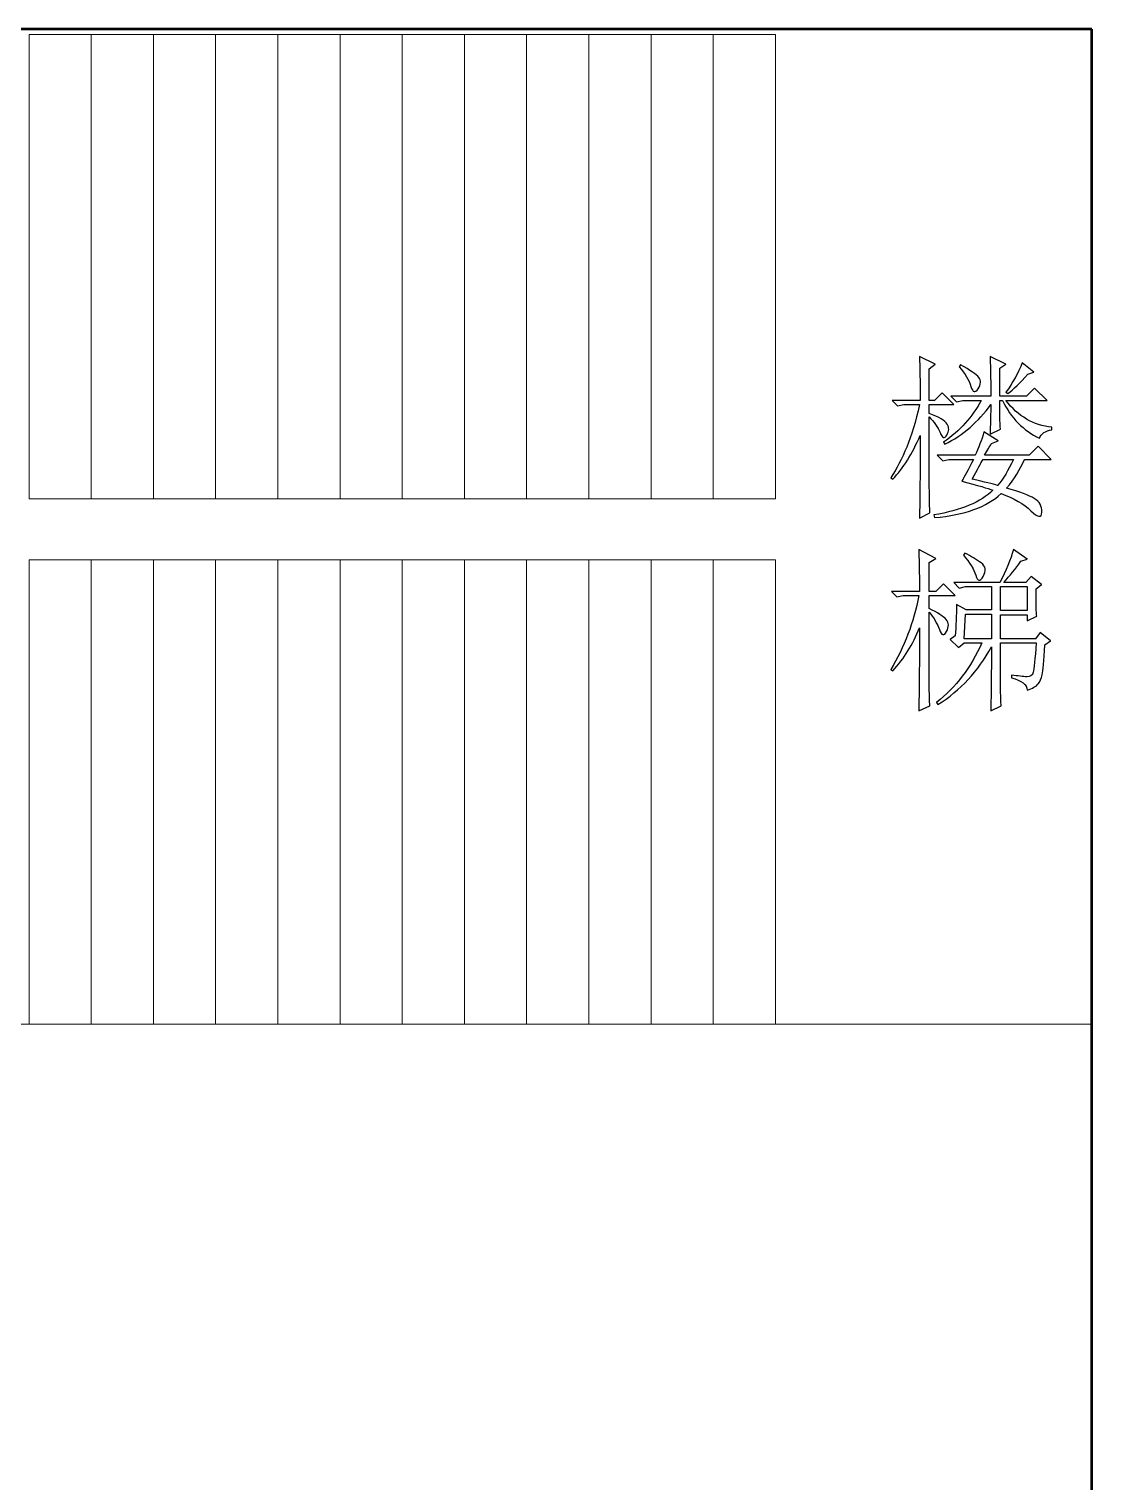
# Model space of a CAD drawing. Header units: millimetres. Extents: x -1478 to 887, y -2742 to 2769.
# Drawn here: x 501 to 887, y 2243 to 2769 of the extents above; entities that cross this region are included whole.
import ezdxf

# ---------------------------------------------------------------- set-up
doc = ezdxf.new("R2010")
doc.units = ezdxf.units.MM
doc.header["$MEASUREMENT"] = 0
doc.layers.add('layer 1', color=7, linetype='Continuous')

msp = doc.modelspace()

# ---------------------------------------------------------------- linework, layer by layer
at = {"layer": 'layer 1', "color": 254, "lineweight": 50}
msp.add_lwpolyline([(-1477.9262, -2741.7131), (886.7568, -2741.7131), (886.7568, 2769.2023), (-1477.9262, 2769.2023), (-1477.9262, -2741.7131)], close=True, dxfattribs=at)
at = {"layer": 'layer 1', "color": 254, "lineweight": 20}
for points in [[(145.2876, 2408.4883), (886.7572, 2408.4883), (886.7572, 2769.2021), (145.2876, 2769.2021), (145.2876, 2408.4883)], [(501.4947, 2598.8749), (524.0393, 2598.8749), (524.0393, 2767.2185), (501.4947, 2767.2185), (501.4947, 2598.8749)], [(546.584, 2598.8749), (569.1286, 2598.8749), (569.1286, 2767.2185), (546.584, 2767.2185), (546.584, 2598.8749)], [(591.6733, 2598.8749), (614.2179, 2598.8749), (614.2179, 2767.2185), (591.6733, 2767.2185), (591.6733, 2598.8749)], [(636.7626, 2598.8749), (659.3072, 2598.8749), (659.3072, 2767.2185), (636.7626, 2767.2185), (636.7626, 2598.8749)], [(681.852, 2598.8749), (704.3966, 2598.8749), (704.3966, 2767.2185), (681.852, 2767.2185), (681.852, 2598.8749)], [(726.9413, 2598.8749), (749.4859, 2598.8749), (749.4859, 2767.2185), (726.9413, 2767.2185), (726.9413, 2598.8749)], [(501.4947, 2408.4875), (524.0393, 2408.4875), (524.0393, 2576.8311), (501.4947, 2576.8311), (501.4947, 2408.4875)], [(546.584, 2408.4875), (569.1286, 2408.4875), (569.1286, 2576.8311), (546.584, 2576.8311), (546.584, 2408.4875)], [(591.6733, 2408.4875), (614.2179, 2408.4875), (614.2179, 2576.8311), (591.6733, 2576.8311), (591.6733, 2408.4875)], [(636.7626, 2408.4875), (659.3072, 2408.4875), (659.3072, 2576.8311), (636.7626, 2576.8311), (636.7626, 2408.4875)], [(681.852, 2408.4875), (704.3966, 2408.4875), (704.3966, 2576.8311), (681.852, 2576.8311), (681.852, 2408.4875)], [(726.9413, 2408.4875), (749.4859, 2408.4875), (749.4859, 2576.8311), (726.9413, 2576.8311), (726.9413, 2408.4875)]]:
    msp.add_lwpolyline(points, close=True, dxfattribs=at)
at = {"layer": 'layer 1', "color": 253, "lineweight": 20}
for points in [[(524.0393, 2598.8749), (546.5839, 2598.8749), (546.5839, 2767.2185), (524.0393, 2767.2185), (524.0393, 2598.8749)], [(569.1286, 2598.8749), (591.6732, 2598.8749), (591.6732, 2767.2185), (569.1286, 2767.2185), (569.1286, 2598.8749)], [(614.2179, 2598.8749), (636.7625, 2598.8749), (636.7625, 2767.2185), (614.2179, 2767.2185), (614.2179, 2598.8749)], [(659.3072, 2598.8749), (681.8518, 2598.8749), (681.8518, 2767.2185), (659.3072, 2767.2185), (659.3072, 2598.8749)], [(704.3965, 2598.8749), (726.9411, 2598.8749), (726.9411, 2767.2185), (704.3965, 2767.2185), (704.3965, 2598.8749)], [(749.4858, 2598.8749), (772.0304, 2598.8749), (772.0304, 2767.2185), (749.4858, 2767.2185), (749.4858, 2598.8749)], [(524.0393, 2408.4875), (546.5839, 2408.4875), (546.5839, 2576.8311), (524.0393, 2576.8311), (524.0393, 2408.4875)], [(569.1286, 2408.4875), (591.6732, 2408.4875), (591.6732, 2576.8311), (569.1286, 2576.8311), (569.1286, 2408.4875)], [(614.2179, 2408.4875), (636.7625, 2408.4875), (636.7625, 2576.8311), (614.2179, 2576.8311), (614.2179, 2408.4875)], [(659.3072, 2408.4875), (681.8518, 2408.4875), (681.8518, 2576.8311), (659.3072, 2576.8311), (659.3072, 2408.4875)], [(704.3965, 2408.4875), (726.9411, 2408.4875), (726.9411, 2576.8311), (704.3965, 2576.8311), (704.3965, 2408.4875)], [(749.4858, 2408.4875), (772.0304, 2408.4875), (772.0304, 2576.8311), (749.4858, 2576.8311), (749.4858, 2408.4875)]]:
    msp.add_lwpolyline(points, close=True, dxfattribs=at)
at = {"layer": 'layer 1', "color": 250}
for points, knots in [([(827.7146, 2628.6395), (827.7146, 2612.0761), (827.7994, 2600.4753), (827.9691, 2593.8478), (827.9691, 2593.8478), (827.9691, 2593.8478), (824.2365, 2591.8648), (824.2365, 2591.8648), (824.2365, 2591.8648), (824.4062, 2598.8211), (824.491, 2608.8418), (824.491, 2621.9378), (824.491, 2621.9378), (821.6703, 2615.3103), (818.3619, 2610.0083), (814.5444, 2606.0318), (814.5444, 2606.0318), (814.5444, 2606.0318), (813.8022, 2606.5196), (813.8022, 2606.5196), (813.8022, 2606.5196), (815.9548, 2609.8386), (817.9059, 2613.5712), (819.645, 2617.7068), (819.645, 2617.7068), (821.384, 2621.853), (822.911, 2626.9853), (824.2365, 2633.1144), (824.2365, 2633.1144), (824.2365, 2633.1144), (818.5209, 2633.1144), (818.5209, 2633.1144), (818.5209, 2633.1144), (818.5209, 2633.1144), (816.2835, 2632.616), (816.2835, 2632.616), (816.2835, 2632.616), (816.2835, 2632.616), (814.3006, 2634.6096), (814.3006, 2634.6096), (814.3006, 2634.6096), (814.3006, 2634.6096), (824.491, 2634.6096), (824.491, 2634.6096), (824.491, 2634.6096), (824.491, 2641.5658), (824.4062, 2646.8678), (824.2365, 2650.5156), (824.2365, 2650.5156), (824.2365, 2650.5156), (829.9521, 2647.7797), (829.9521, 2647.7797), (829.9521, 2647.7797), (829.9521, 2647.7797), (827.7146, 2646.0407), (827.7146, 2646.0407), (827.7146, 2646.0407), (827.7146, 2646.0407), (827.7146, 2634.6096), (827.7146, 2634.6096), (827.7146, 2634.6096), (827.7146, 2634.6096), (829.7082, 2634.6096), (829.7082, 2634.6096), (829.7082, 2634.6096), (829.7082, 2634.6096), (832.444, 2637.3454), (832.444, 2637.3454), (832.444, 2637.3454), (832.444, 2637.3454), (836.6644, 2633.1144), (836.6644, 2633.1144), (836.6644, 2633.1144), (836.6644, 2633.1144), (827.7146, 2633.1144), (827.7146, 2633.1144), (827.7146, 2633.1144), (827.7146, 2633.1144), (827.7146, 2629.8908), (827.7146, 2629.8908), (827.7146, 2629.8908), (831.3624, 2628.5653), (833.5574, 2627.2716), (834.3103, 2626.0309), (834.3103, 2626.0309), (835.0526, 2624.7903), (835.0102, 2623.4648), (834.1831, 2622.0544), (834.1831, 2622.0544), (833.3559, 2620.6441), (832.5288, 2620.941), (831.6911, 2622.924), (831.6911, 2622.924), (830.864, 2624.9175), (829.5385, 2626.8262), (827.7146, 2628.6395)], [0, 0, 0, 0, 0.04166667, 0.04166667, 0.04166667, 0.04166667, 0.08333333, 0.08333333, 0.08333333, 0.08333333, 0.125, 0.125, 0.125, 0.125, 0.16666667, 0.16666667, 0.16666667, 0.16666667, 0.20833333, 0.20833333, 0.20833333, 0.20833333, 0.25, 0.25, 0.25, 0.25, 0.29166667, 0.29166667, 0.29166667, 0.29166667, 0.33333333, 0.33333333, 0.33333333, 0.33333333, 0.375, 0.375, 0.375, 0.375, 0.41666667, 0.41666667, 0.41666667, 0.41666667, 0.45833333, 0.45833333, 0.45833333, 0.45833333, 0.5, 0.5, 0.5, 0.5, 0.54166667, 0.54166667, 0.54166667, 0.54166667, 0.58333333, 0.58333333, 0.58333333, 0.58333333, 0.625, 0.625, 0.625, 0.625, 0.66666667, 0.66666667, 0.66666667, 0.66666667, 0.70833333, 0.70833333, 0.70833333, 0.70833333, 0.75, 0.75, 0.75, 0.75, 0.79166667, 0.79166667, 0.79166667, 0.79166667, 0.83333333, 0.83333333, 0.83333333, 0.83333333, 0.875, 0.875, 0.875, 0.875, 0.91666667, 0.91666667, 0.91666667, 0.91666667, 0.95833333, 0.95833333, 0.95833333, 0.95833333, 1, 1, 1, 1]), ([(853.3233, 2634.6096), (853.3233, 2630.1347), (853.3975, 2626.6566), (853.5672, 2624.1752), (853.5672, 2624.1752), (853.5672, 2624.1752), (849.8346, 2622.4256), (849.8346, 2622.4256), (849.8346, 2622.4256), (850.0042, 2628.226), (850.0891, 2631.7889), (850.0891, 2633.1144), (850.0891, 2633.1144), (845.6142, 2626.8262), (840.0683, 2622.012), (833.4408, 2618.7036), (833.4408, 2618.7036), (833.4408, 2618.7036), (832.9424, 2619.4458), (832.9424, 2619.4458), (832.9424, 2619.4458), (838.9018, 2623.592), (843.4616, 2628.6395), (846.6109, 2634.6096), (846.6109, 2634.6096), (846.6109, 2634.6096), (839.8986, 2634.6096), (839.8986, 2634.6096), (839.8986, 2634.6096), (839.8986, 2634.6096), (837.6612, 2634.1112), (837.6612, 2634.1112), (837.6612, 2634.1112), (837.6612, 2634.1112), (835.6676, 2636.1047), (835.6676, 2636.1047), (835.6676, 2636.1047), (835.6676, 2636.1047), (850.0891, 2636.1047), (850.0891, 2636.1047), (850.0891, 2636.1047), (850.0891, 2640.569), (850.0042, 2645.3832), (849.8346, 2650.5156), (849.8346, 2650.5156), (849.8346, 2650.5156), (855.5501, 2647.7797), (855.5501, 2647.7797), (855.5501, 2647.7797), (855.5501, 2647.7797), (853.3233, 2646.2846), (853.3233, 2646.2846), (853.3233, 2646.2846), (853.3233, 2646.2846), (853.3233, 2636.1047), (853.3233, 2636.1047), (853.3233, 2636.1047), (853.3233, 2636.1047), (863.0153, 2636.1047), (863.0153, 2636.1047), (863.0153, 2636.1047), (863.0153, 2636.1047), (865.9951, 2639.0845), (865.9951, 2639.0845), (865.9951, 2639.0845), (865.9951, 2639.0845), (870.4699, 2634.6096), (870.4699, 2634.6096), (870.4699, 2634.6096), (870.4699, 2634.6096), (855.5501, 2634.6096), (855.5501, 2634.6096), (855.5501, 2634.6096), (860.025, 2628.8092), (865.5815, 2625.575), (872.209, 2624.9175), (872.209, 2624.9175), (872.209, 2624.9175), (872.209, 2623.9207), (872.209, 2623.9207), (872.209, 2623.9207), (869.8867, 2623.592), (868.3916, 2622.5952), (867.7341, 2620.941), (867.7341, 2620.941), (861.9337, 2623.592), (857.4588, 2628.1517), (854.3094, 2634.6096), (854.3094, 2634.6096), (854.3094, 2634.6096), (853.3233, 2634.6096), (853.3233, 2634.6096)], [0, 0, 0, 0, 0.04347826, 0.04347826, 0.04347826, 0.04347826, 0.08695652, 0.08695652, 0.08695652, 0.08695652, 0.13043478, 0.13043478, 0.13043478, 0.13043478, 0.17391304, 0.17391304, 0.17391304, 0.17391304, 0.2173913, 0.2173913, 0.2173913, 0.2173913, 0.26086957, 0.26086957, 0.26086957, 0.26086957, 0.30434783, 0.30434783, 0.30434783, 0.30434783, 0.34782609, 0.34782609, 0.34782609, 0.34782609, 0.39130435, 0.39130435, 0.39130435, 0.39130435, 0.43478261, 0.43478261, 0.43478261, 0.43478261, 0.47826087, 0.47826087, 0.47826087, 0.47826087, 0.52173913, 0.52173913, 0.52173913, 0.52173913, 0.56521739, 0.56521739, 0.56521739, 0.56521739, 0.60869565, 0.60869565, 0.60869565, 0.60869565, 0.65217391, 0.65217391, 0.65217391, 0.65217391, 0.69565217, 0.69565217, 0.69565217, 0.69565217, 0.73913043, 0.73913043, 0.73913043, 0.73913043, 0.7826087, 0.7826087, 0.7826087, 0.7826087, 0.82608696, 0.82608696, 0.82608696, 0.82608696, 0.86956522, 0.86956522, 0.86956522, 0.86956522, 0.91304348, 0.91304348, 0.91304348, 0.91304348, 0.95652174, 0.95652174, 0.95652174, 0.95652174, 1, 1, 1, 1]), ([(838.6579, 2646.783), (838.6579, 2646.783), (839.1563, 2647.5358), (839.1563, 2647.5358), (839.1563, 2647.5358), (842.6344, 2645.5423), (844.8295, 2644.0153), (845.7414, 2642.9337), (845.7414, 2642.9337), (846.6534, 2641.8521), (846.5685, 2640.4948), (845.4869, 2638.83), (845.4869, 2638.83), (844.4159, 2637.1757), (843.5464, 2637.462), (842.8783, 2639.6995), (842.8783, 2639.6995), (842.2209, 2641.9369), (840.8106, 2644.3016), (838.6579, 2646.783)], [0, 0, 0, 0, 0.2, 0.2, 0.2, 0.2, 0.4, 0.4, 0.4, 0.4, 0.6, 0.6, 0.6, 0.6, 0.8, 0.8, 0.8, 0.8, 1, 1, 1, 1]), ([(863.5031, 2644.0577), (860.6931, 2640.9083), (858.2859, 2638.5861), (856.303, 2637.0909), (856.303, 2637.0909), (856.303, 2637.0909), (855.5501, 2637.5893), (855.5501, 2637.5893), (855.5501, 2637.5893), (858.0421, 2640.9083), (860.025, 2644.4713), (861.5202, 2648.2781), (861.5202, 2648.2781), (861.5202, 2648.2781), (865.7406, 2644.8), (865.7406, 2644.8), (865.7406, 2644.8), (865.7406, 2644.8), (863.5031, 2644.0577), (863.5031, 2644.0577)], [0, 0, 0, 0, 0.2, 0.2, 0.2, 0.2, 0.4, 0.4, 0.4, 0.4, 0.6, 0.6, 0.6, 0.6, 0.8, 0.8, 0.8, 0.8, 1, 1, 1, 1]), ([(850.3329, 2618.9475), (849.6755, 2617.9613), (848.8484, 2616.551), (847.8516, 2614.7271), (847.8516, 2614.7271), (847.8516, 2614.7271), (864.0015, 2614.7271), (864.0015, 2614.7271), (864.0015, 2614.7271), (864.0015, 2614.7271), (867.2357, 2617.9613), (867.2357, 2617.9613), (867.2357, 2617.9613), (867.2357, 2617.9613), (871.9545, 2613.2319), (871.9545, 2613.2319), (871.9545, 2613.2319), (871.9545, 2613.2319), (862.2624, 2613.2319), (862.2624, 2613.2319), (862.2624, 2613.2319), (860.7779, 2609.5947), (858.6253, 2606.106), (855.8046, 2602.7976), (855.8046, 2602.7976), (860.6082, 2601.4721), (863.9591, 2600.2314), (865.8678, 2599.065), (865.8678, 2599.065), (867.7765, 2597.9091), (868.6885, 2596.2549), (868.6036, 2594.1023), (868.6036, 2594.1023), (868.5188, 2591.9391), (867.1933, 2592.1087), (864.6271, 2594.5901), (864.6271, 2594.5901), (862.061, 2597.082), (858.4556, 2599.1498), (853.8111, 2600.804), (853.8111, 2600.804), (848.6787, 2596.0004), (840.6409, 2593.1055), (829.7082, 2592.1087), (829.7082, 2592.1087), (829.7082, 2592.1087), (829.4643, 2593.1055), (829.4643, 2593.1055), (829.4643, 2593.1055), (839.4002, 2594.7597), (846.5261, 2597.7395), (850.8313, 2602.0553), (850.8313, 2602.0553), (849.1771, 2602.7127), (845.4445, 2603.7943), (839.6441, 2605.2789), (839.6441, 2605.2789), (840.4818, 2606.7741), (841.8816, 2609.4251), (843.8751, 2613.2319), (843.8751, 2613.2319), (843.8751, 2613.2319), (834.9253, 2613.2319), (834.9253, 2613.2319), (834.9253, 2613.2319), (834.9253, 2613.2319), (832.6879, 2612.7335), (832.6879, 2612.7335), (832.6879, 2612.7335), (832.6879, 2612.7335), (830.7049, 2614.7271), (830.7049, 2614.7271), (830.7049, 2614.7271), (830.7049, 2614.7271), (844.3735, 2614.7271), (844.3735, 2614.7271), (844.3735, 2614.7271), (845.699, 2617.3781), (846.77, 2620.1987), (847.5971, 2623.1785), (847.5971, 2623.1785), (847.5971, 2623.1785), (852.8249, 2619.9442), (852.8249, 2619.9442), (852.8249, 2619.9442), (852.8249, 2619.9442), (850.3329, 2618.9475), (850.3329, 2618.9475)], [0, 0, 0, 0, 0.04545455, 0.04545455, 0.04545455, 0.04545455, 0.09090909, 0.09090909, 0.09090909, 0.09090909, 0.13636364, 0.13636364, 0.13636364, 0.13636364, 0.18181818, 0.18181818, 0.18181818, 0.18181818, 0.22727273, 0.22727273, 0.22727273, 0.22727273, 0.27272727, 0.27272727, 0.27272727, 0.27272727, 0.31818182, 0.31818182, 0.31818182, 0.31818182, 0.36363636, 0.36363636, 0.36363636, 0.36363636, 0.40909091, 0.40909091, 0.40909091, 0.40909091, 0.45454545, 0.45454545, 0.45454545, 0.45454545, 0.5, 0.5, 0.5, 0.5, 0.54545455, 0.54545455, 0.54545455, 0.54545455, 0.59090909, 0.59090909, 0.59090909, 0.59090909, 0.63636364, 0.63636364, 0.63636364, 0.63636364, 0.68181818, 0.68181818, 0.68181818, 0.68181818, 0.72727273, 0.72727273, 0.72727273, 0.72727273, 0.77272727, 0.77272727, 0.77272727, 0.77272727, 0.81818182, 0.81818182, 0.81818182, 0.81818182, 0.86363636, 0.86363636, 0.86363636, 0.86363636, 0.90909091, 0.90909091, 0.90909091, 0.90909091, 0.95454545, 0.95454545, 0.95454545, 0.95454545, 1, 1, 1, 1]), ([(847.3532, 2613.2319), (846.5261, 2612.0761), (845.2006, 2609.669), (843.3767, 2606.0318), (843.3767, 2606.0318), (847.8516, 2605.035), (850.9162, 2604.2927), (852.5704, 2603.7943), (852.5704, 2603.7943), (854.5639, 2606.106), (856.4621, 2609.2554), (858.2859, 2613.2319), (858.2859, 2613.2319), (858.2859, 2613.2319), (847.3532, 2613.2319), (847.3532, 2613.2319)], [0, 0, 0, 0, 0.25, 0.25, 0.25, 0.25, 0.5, 0.5, 0.5, 0.5, 0.75, 0.75, 0.75, 0.75, 1, 1, 1, 1]), ([(827.7146, 2536.0454), (827.7146, 2533.7231), (827.7994, 2529.6618), (827.9691, 2523.8614), (827.9691, 2523.8614), (827.9691, 2523.8614), (823.9926, 2522.1223), (823.9926, 2522.1223), (823.9926, 2522.1223), (824.1623, 2531.8992), (824.2365, 2541.92), (824.2365, 2552.1953), (824.2365, 2552.1953), (821.9248, 2546.2358), (818.6906, 2541.0081), (814.5444, 2536.5332), (814.5444, 2536.5332), (814.5444, 2536.5332), (813.8022, 2537.0316), (813.8022, 2537.0316), (813.8022, 2537.0316), (818.7754, 2545.1542), (822.1687, 2554.104), (823.9926, 2563.8809), (823.9926, 2563.8809), (823.9926, 2563.8809), (818.2771, 2563.8809), (818.2771, 2563.8809), (818.2771, 2563.8809), (818.2771, 2563.8809), (816.0396, 2563.3825), (816.0396, 2563.3825), (816.0396, 2563.3825), (816.0396, 2563.3825), (814.0461, 2565.3654), (814.0461, 2565.3654), (814.0461, 2565.3654), (814.0461, 2565.3654), (824.2365, 2565.3654), (824.2365, 2565.3654), (824.2365, 2565.3654), (824.2365, 2569.6707), (824.1623, 2574.7288), (823.9926, 2580.5292), (823.9926, 2580.5292), (823.9926, 2580.5292), (830.2066, 2577.2949), (830.2066, 2577.2949), (830.2066, 2577.2949), (830.2066, 2577.2949), (827.7146, 2575.8104), (827.7146, 2575.8104), (827.7146, 2575.8104), (827.7146, 2575.8104), (827.7146, 2565.3654), (827.7146, 2565.3654), (827.7146, 2565.3654), (827.7146, 2565.3654), (830.2066, 2565.3654), (830.2066, 2565.3654), (830.2066, 2565.3654), (830.2066, 2565.3654), (832.9424, 2568.1013), (832.9424, 2568.1013), (832.9424, 2568.1013), (832.9424, 2568.1013), (837.1628, 2563.8809), (837.1628, 2563.8809), (837.1628, 2563.8809), (837.1628, 2563.8809), (827.7146, 2563.8809), (827.7146, 2563.8809), (827.7146, 2563.8809), (827.7146, 2563.8809), (827.7146, 2559.1515), (827.7146, 2559.1515), (827.7146, 2559.1515), (830.864, 2557.6669), (832.9424, 2556.3414), (833.9286, 2555.175), (833.9286, 2555.175), (834.9253, 2554.0192), (834.9678, 2552.5664), (834.0558, 2550.8274), (834.0558, 2550.8274), (833.1439, 2549.0883), (832.2743, 2549.3322), (831.4472, 2551.5696), (831.4472, 2551.5696), (830.6201, 2553.8071), (829.3794, 2555.9279), (827.7146, 2557.9108), (827.7146, 2557.9108), (827.7146, 2557.9108), (827.7146, 2536.0454), (827.7146, 2536.0454)], [0, 0, 0, 0, 0.04166667, 0.04166667, 0.04166667, 0.04166667, 0.08333333, 0.08333333, 0.08333333, 0.08333333, 0.125, 0.125, 0.125, 0.125, 0.16666667, 0.16666667, 0.16666667, 0.16666667, 0.20833333, 0.20833333, 0.20833333, 0.20833333, 0.25, 0.25, 0.25, 0.25, 0.29166667, 0.29166667, 0.29166667, 0.29166667, 0.33333333, 0.33333333, 0.33333333, 0.33333333, 0.375, 0.375, 0.375, 0.375, 0.41666667, 0.41666667, 0.41666667, 0.41666667, 0.45833333, 0.45833333, 0.45833333, 0.45833333, 0.5, 0.5, 0.5, 0.5, 0.54166667, 0.54166667, 0.54166667, 0.54166667, 0.58333333, 0.58333333, 0.58333333, 0.58333333, 0.625, 0.625, 0.625, 0.625, 0.66666667, 0.66666667, 0.66666667, 0.66666667, 0.70833333, 0.70833333, 0.70833333, 0.70833333, 0.75, 0.75, 0.75, 0.75, 0.79166667, 0.79166667, 0.79166667, 0.79166667, 0.83333333, 0.83333333, 0.83333333, 0.83333333, 0.875, 0.875, 0.875, 0.875, 0.91666667, 0.91666667, 0.91666667, 0.91666667, 0.95833333, 0.95833333, 0.95833333, 0.95833333, 1, 1, 1, 1]), ([(866.4934, 2566.3622), (866.4934, 2560.7315), (866.5783, 2557.4124), (866.7373, 2556.4157), (866.7373, 2556.4157), (866.7373, 2556.4157), (863.2592, 2554.6766), (863.2592, 2554.6766), (863.2592, 2554.6766), (863.2592, 2554.6766), (863.2592, 2556.9141), (863.2592, 2556.9141), (863.2592, 2556.9141), (863.2592, 2556.9141), (853.5672, 2556.9141), (853.5672, 2556.9141), (853.5672, 2556.9141), (853.5672, 2556.9141), (853.5672, 2548.2188), (853.5672, 2548.2188), (853.5672, 2548.2188), (853.5672, 2548.2188), (866.2389, 2548.2188), (866.2389, 2548.2188), (866.2389, 2548.2188), (866.2389, 2548.2188), (867.978, 2550.4562), (867.978, 2550.4562), (867.978, 2550.4562), (867.978, 2550.4562), (871.7106, 2547.4765), (871.7106, 2547.4765), (871.7106, 2547.4765), (871.7106, 2547.4765), (869.7171, 2545.9813), (869.7171, 2545.9813), (869.7171, 2545.9813), (869.3883, 2540.1809), (869.0596, 2536.5756), (868.7309, 2535.1759), (868.7309, 2535.1759), (868.3916, 2533.7655), (867.9038, 2532.6415), (867.2357, 2531.8144), (867.2357, 2531.8144), (866.5783, 2530.9873), (865.2528, 2530.245), (863.2592, 2529.5769), (863.2592, 2529.5769), (863.2592, 2531.5705), (861.3505, 2533.0551), (857.5437, 2534.0518), (857.5437, 2534.0518), (857.5437, 2534.0518), (857.5437, 2535.0486), (857.5437, 2535.0486), (857.5437, 2535.0486), (860.025, 2534.7199), (861.8913, 2534.5078), (863.132, 2534.423), (863.132, 2534.423), (864.3726, 2534.3381), (865.1679, 2534.8789), (865.4967, 2536.0454), (865.4967, 2536.0454), (865.8254, 2537.2012), (866.1541, 2540.7642), (866.4934, 2546.7236), (866.4934, 2546.7236), (866.4934, 2546.7236), (853.5672, 2546.7236), (853.5672, 2546.7236), (853.5672, 2546.7236), (853.5672, 2546.7236), (853.5672, 2536.7877), (853.5672, 2536.7877), (853.5672, 2536.7877), (853.5672, 2532.8112), (853.652, 2528.5059), (853.8111, 2523.8614), (853.8111, 2523.8614), (853.8111, 2523.8614), (850.0891, 2522.1223), (850.0891, 2522.1223), (850.0891, 2522.1223), (850.2481, 2531.4008), (850.3329, 2539.1099), (850.3329, 2545.2391), (850.3329, 2545.2391), (845.5293, 2536.4589), (839.0715, 2529.4921), (830.9488, 2524.3598), (830.9488, 2524.3598), (830.9488, 2524.3598), (830.4504, 2525.1021), (830.4504, 2525.1021), (830.4504, 2525.1021), (837.4173, 2530.5737), (842.8783, 2537.7844), (846.8548, 2546.7236), (846.8548, 2546.7236), (846.8548, 2546.7236), (840.397, 2546.7236), (840.397, 2546.7236), (840.397, 2546.7236), (840.397, 2546.7236), (838.4034, 2544.9846), (838.4034, 2544.9846), (838.4034, 2544.9846), (838.4034, 2544.9846), (835.4237, 2547.9749), (835.4237, 2547.9749), (835.4237, 2547.9749), (835.4237, 2547.9749), (837.1628, 2549.2156), (837.1628, 2549.2156), (837.1628, 2549.2156), (837.4915, 2552.8633), (837.6612, 2556.6702), (837.6612, 2560.6467), (837.6612, 2560.6467), (837.6612, 2560.6467), (841.1393, 2558.6531), (841.1393, 2558.6531), (841.1393, 2558.6531), (841.1393, 2558.6531), (850.3329, 2558.6531), (850.3329, 2558.6531), (850.3329, 2558.6531), (850.3329, 2558.6531), (850.3329, 2567.1045), (850.3329, 2567.1045), (850.3329, 2567.1045), (850.3329, 2567.1045), (840.8954, 2567.1045), (840.8954, 2567.1045), (840.8954, 2567.1045), (840.8954, 2567.1045), (838.6579, 2566.6061), (838.6579, 2566.6061), (838.6579, 2566.6061), (838.6579, 2566.6061), (836.6644, 2568.5997), (836.6644, 2568.5997), (836.6644, 2568.5997), (836.6644, 2568.5997), (853.3233, 2568.5997), (853.3233, 2568.5997), (853.3233, 2568.5997), (855.6349, 2572.9049), (857.2998, 2576.8814), (858.2859, 2580.5292), (858.2859, 2580.5292), (858.2859, 2580.5292), (863.2592, 2577.0511), (863.2592, 2577.0511), (863.2592, 2577.0511), (863.2592, 2577.0511), (861.0218, 2576.2982), (861.0218, 2576.2982), (861.0218, 2576.2982), (859.0388, 2573.6472), (856.9604, 2571.081), (854.8078, 2568.5997), (854.8078, 2568.5997), (854.8078, 2568.5997), (862.7608, 2568.5997), (862.7608, 2568.5997), (862.7608, 2568.5997), (862.7608, 2568.5997), (864.7544, 2570.8371), (864.7544, 2570.8371), (864.7544, 2570.8371), (864.7544, 2570.8371), (868.4764, 2567.8574), (868.4764, 2567.8574), (868.4764, 2567.8574), (868.4764, 2567.8574), (866.4934, 2566.3622), (866.4934, 2566.3622)], [0, 0, 0, 0, 0.02222222, 0.02222222, 0.02222222, 0.02222222, 0.04444444, 0.04444444, 0.04444444, 0.04444444, 0.06666667, 0.06666667, 0.06666667, 0.06666667, 0.08888889, 0.08888889, 0.08888889, 0.08888889, 0.11111111, 0.11111111, 0.11111111, 0.11111111, 0.13333333, 0.13333333, 0.13333333, 0.13333333, 0.15555556, 0.15555556, 0.15555556, 0.15555556, 0.17777778, 0.17777778, 0.17777778, 0.17777778, 0.2, 0.2, 0.2, 0.2, 0.22222222, 0.22222222, 0.22222222, 0.22222222, 0.24444444, 0.24444444, 0.24444444, 0.24444444, 0.26666667, 0.26666667, 0.26666667, 0.26666667, 0.28888889, 0.28888889, 0.28888889, 0.28888889, 0.31111111, 0.31111111, 0.31111111, 0.31111111, 0.33333333, 0.33333333, 0.33333333, 0.33333333, 0.35555556, 0.35555556, 0.35555556, 0.35555556, 0.37777778, 0.37777778, 0.37777778, 0.37777778, 0.4, 0.4, 0.4, 0.4, 0.42222222, 0.42222222, 0.42222222, 0.42222222, 0.44444444, 0.44444444, 0.44444444, 0.44444444, 0.46666667, 0.46666667, 0.46666667, 0.46666667, 0.48888889, 0.48888889, 0.48888889, 0.48888889, 0.51111111, 0.51111111, 0.51111111, 0.51111111, 0.53333333, 0.53333333, 0.53333333, 0.53333333, 0.55555556, 0.55555556, 0.55555556, 0.55555556, 0.57777778, 0.57777778, 0.57777778, 0.57777778, 0.6, 0.6, 0.6, 0.6, 0.62222222, 0.62222222, 0.62222222, 0.62222222, 0.64444444, 0.64444444, 0.64444444, 0.64444444, 0.66666667, 0.66666667, 0.66666667, 0.66666667, 0.68888889, 0.68888889, 0.68888889, 0.68888889, 0.71111111, 0.71111111, 0.71111111, 0.71111111, 0.73333333, 0.73333333, 0.73333333, 0.73333333, 0.75555556, 0.75555556, 0.75555556, 0.75555556, 0.77777778, 0.77777778, 0.77777778, 0.77777778, 0.8, 0.8, 0.8, 0.8, 0.82222222, 0.82222222, 0.82222222, 0.82222222, 0.84444444, 0.84444444, 0.84444444, 0.84444444, 0.86666667, 0.86666667, 0.86666667, 0.86666667, 0.88888889, 0.88888889, 0.88888889, 0.88888889, 0.91111111, 0.91111111, 0.91111111, 0.91111111, 0.93333333, 0.93333333, 0.93333333, 0.93333333, 0.95555556, 0.95555556, 0.95555556, 0.95555556, 0.97777778, 0.97777778, 0.97777778, 0.97777778, 1, 1, 1, 1]), ([(840.6409, 2579.2885), (842.9632, 2578.1221), (844.9461, 2576.9238), (846.6109, 2575.6831), (846.6109, 2575.6831), (848.2652, 2574.4425), (848.5091, 2572.8201), (847.3532, 2570.8371), (847.3532, 2570.8371), (846.1974, 2568.8436), (845.2854, 2568.9708), (844.6174, 2571.2082), (844.6174, 2571.2082), (843.9599, 2573.4457), (842.4648, 2575.8846), (840.1425, 2578.5356), (840.1425, 2578.5356), (840.1425, 2578.5356), (840.6409, 2579.2885), (840.6409, 2579.2885)], [0, 0, 0, 0, 0.2, 0.2, 0.2, 0.2, 0.4, 0.4, 0.4, 0.4, 0.6, 0.6, 0.6, 0.6, 0.8, 0.8, 0.8, 0.8, 1, 1, 1, 1]), ([(853.5672, 2567.1045), (853.5672, 2567.1045), (853.5672, 2558.4092), (853.5672, 2558.4092), (853.5672, 2558.4092), (853.5672, 2558.4092), (863.2592, 2558.4092), (863.2592, 2558.4092), (863.2592, 2558.4092), (863.2592, 2558.4092), (863.2592, 2567.1045), (863.2592, 2567.1045), (863.2592, 2567.1045), (863.2592, 2567.1045), (853.5672, 2567.1045), (853.5672, 2567.1045)], [0, 0, 0, 0, 0.25, 0.25, 0.25, 0.25, 0.5, 0.5, 0.5, 0.5, 0.75, 0.75, 0.75, 0.75, 1, 1, 1, 1]), ([(840.8954, 2557.1686), (840.8954, 2557.1686), (840.397, 2548.2188), (840.397, 2548.2188), (840.397, 2548.2188), (840.397, 2548.2188), (850.3329, 2548.2188), (850.3329, 2548.2188), (850.3329, 2548.2188), (850.3329, 2548.2188), (850.3329, 2557.1686), (850.3329, 2557.1686), (850.3329, 2557.1686), (850.3329, 2557.1686), (840.8954, 2557.1686), (840.8954, 2557.1686)], [0, 0, 0, 0, 0.25, 0.25, 0.25, 0.25, 0.5, 0.5, 0.5, 0.5, 0.75, 0.75, 0.75, 0.75, 1, 1, 1, 1])]:
    msp.add_open_spline(points, degree=3, knots=knots, dxfattribs=at)
at = {"layer": 'layer 1', "color": 250, "lineweight": 20}
for points, knots in [([(827.7146, 2628.6395), (827.7146, 2612.0761), (827.7994, 2600.4753), (827.9691, 2593.8478), (827.9691, 2593.8478), (827.9691, 2593.8478), (824.2365, 2591.8648), (824.2365, 2591.8648), (824.2365, 2591.8648), (824.4062, 2598.8211), (824.491, 2608.8418), (824.491, 2621.9378), (824.491, 2621.9378), (821.6703, 2615.3103), (818.3619, 2610.0083), (814.5444, 2606.0318), (814.5444, 2606.0318), (814.5444, 2606.0318), (813.8022, 2606.5196), (813.8022, 2606.5196), (813.8022, 2606.5196), (815.9548, 2609.8386), (817.9059, 2613.5712), (819.645, 2617.7068), (819.645, 2617.7068), (821.384, 2621.853), (822.911, 2626.9853), (824.2365, 2633.1144), (824.2365, 2633.1144), (824.2365, 2633.1144), (818.5209, 2633.1144), (818.5209, 2633.1144), (818.5209, 2633.1144), (818.5209, 2633.1144), (816.2835, 2632.616), (816.2835, 2632.616), (816.2835, 2632.616), (816.2835, 2632.616), (814.3006, 2634.6096), (814.3006, 2634.6096), (814.3006, 2634.6096), (814.3006, 2634.6096), (824.491, 2634.6096), (824.491, 2634.6096), (824.491, 2634.6096), (824.491, 2641.5658), (824.4062, 2646.8678), (824.2365, 2650.5156), (824.2365, 2650.5156), (824.2365, 2650.5156), (829.9521, 2647.7797), (829.9521, 2647.7797), (829.9521, 2647.7797), (829.9521, 2647.7797), (827.7146, 2646.0407), (827.7146, 2646.0407), (827.7146, 2646.0407), (827.7146, 2646.0407), (827.7146, 2634.6096), (827.7146, 2634.6096), (827.7146, 2634.6096), (827.7146, 2634.6096), (829.7082, 2634.6096), (829.7082, 2634.6096), (829.7082, 2634.6096), (829.7082, 2634.6096), (832.444, 2637.3454), (832.444, 2637.3454), (832.444, 2637.3454), (832.444, 2637.3454), (836.6644, 2633.1144), (836.6644, 2633.1144), (836.6644, 2633.1144), (836.6644, 2633.1144), (827.7146, 2633.1144), (827.7146, 2633.1144), (827.7146, 2633.1144), (827.7146, 2633.1144), (827.7146, 2629.8908), (827.7146, 2629.8908), (827.7146, 2629.8908), (831.3624, 2628.5653), (833.5574, 2627.2716), (834.3103, 2626.0309), (834.3103, 2626.0309), (835.0526, 2624.7903), (835.0102, 2623.4648), (834.1831, 2622.0544), (834.1831, 2622.0544), (833.3559, 2620.6441), (832.5288, 2620.941), (831.6911, 2622.924), (831.6911, 2622.924), (830.864, 2624.9175), (829.5385, 2626.8262), (827.7146, 2628.6395)], [0, 0, 0, 0, 0.04166667, 0.04166667, 0.04166667, 0.04166667, 0.08333333, 0.08333333, 0.08333333, 0.08333333, 0.125, 0.125, 0.125, 0.125, 0.16666667, 0.16666667, 0.16666667, 0.16666667, 0.20833333, 0.20833333, 0.20833333, 0.20833333, 0.25, 0.25, 0.25, 0.25, 0.29166667, 0.29166667, 0.29166667, 0.29166667, 0.33333333, 0.33333333, 0.33333333, 0.33333333, 0.375, 0.375, 0.375, 0.375, 0.41666667, 0.41666667, 0.41666667, 0.41666667, 0.45833333, 0.45833333, 0.45833333, 0.45833333, 0.5, 0.5, 0.5, 0.5, 0.54166667, 0.54166667, 0.54166667, 0.54166667, 0.58333333, 0.58333333, 0.58333333, 0.58333333, 0.625, 0.625, 0.625, 0.625, 0.66666667, 0.66666667, 0.66666667, 0.66666667, 0.70833333, 0.70833333, 0.70833333, 0.70833333, 0.75, 0.75, 0.75, 0.75, 0.79166667, 0.79166667, 0.79166667, 0.79166667, 0.83333333, 0.83333333, 0.83333333, 0.83333333, 0.875, 0.875, 0.875, 0.875, 0.91666667, 0.91666667, 0.91666667, 0.91666667, 0.95833333, 0.95833333, 0.95833333, 0.95833333, 1, 1, 1, 1]), ([(853.3233, 2634.6096), (853.3233, 2630.1347), (853.3975, 2626.6566), (853.5672, 2624.1752), (853.5672, 2624.1752), (853.5672, 2624.1752), (849.8346, 2622.4256), (849.8346, 2622.4256), (849.8346, 2622.4256), (850.0042, 2628.226), (850.0891, 2631.7889), (850.0891, 2633.1144), (850.0891, 2633.1144), (845.6142, 2626.8262), (840.0683, 2622.012), (833.4408, 2618.7036), (833.4408, 2618.7036), (833.4408, 2618.7036), (832.9424, 2619.4458), (832.9424, 2619.4458), (832.9424, 2619.4458), (838.9018, 2623.592), (843.4616, 2628.6395), (846.6109, 2634.6096), (846.6109, 2634.6096), (846.6109, 2634.6096), (839.8986, 2634.6096), (839.8986, 2634.6096), (839.8986, 2634.6096), (839.8986, 2634.6096), (837.6612, 2634.1112), (837.6612, 2634.1112), (837.6612, 2634.1112), (837.6612, 2634.1112), (835.6676, 2636.1047), (835.6676, 2636.1047), (835.6676, 2636.1047), (835.6676, 2636.1047), (850.0891, 2636.1047), (850.0891, 2636.1047), (850.0891, 2636.1047), (850.0891, 2640.569), (850.0042, 2645.3832), (849.8346, 2650.5156), (849.8346, 2650.5156), (849.8346, 2650.5156), (855.5501, 2647.7797), (855.5501, 2647.7797), (855.5501, 2647.7797), (855.5501, 2647.7797), (853.3233, 2646.2846), (853.3233, 2646.2846), (853.3233, 2646.2846), (853.3233, 2646.2846), (853.3233, 2636.1047), (853.3233, 2636.1047), (853.3233, 2636.1047), (853.3233, 2636.1047), (863.0153, 2636.1047), (863.0153, 2636.1047), (863.0153, 2636.1047), (863.0153, 2636.1047), (865.9951, 2639.0845), (865.9951, 2639.0845), (865.9951, 2639.0845), (865.9951, 2639.0845), (870.4699, 2634.6096), (870.4699, 2634.6096), (870.4699, 2634.6096), (870.4699, 2634.6096), (855.5501, 2634.6096), (855.5501, 2634.6096), (855.5501, 2634.6096), (860.025, 2628.8092), (865.5815, 2625.575), (872.209, 2624.9175), (872.209, 2624.9175), (872.209, 2624.9175), (872.209, 2623.9207), (872.209, 2623.9207), (872.209, 2623.9207), (869.8867, 2623.592), (868.3916, 2622.5952), (867.7341, 2620.941), (867.7341, 2620.941), (861.9337, 2623.592), (857.4588, 2628.1517), (854.3094, 2634.6096), (854.3094, 2634.6096), (854.3094, 2634.6096), (853.3233, 2634.6096), (853.3233, 2634.6096)], [0, 0, 0, 0, 0.04347826, 0.04347826, 0.04347826, 0.04347826, 0.08695652, 0.08695652, 0.08695652, 0.08695652, 0.13043478, 0.13043478, 0.13043478, 0.13043478, 0.17391304, 0.17391304, 0.17391304, 0.17391304, 0.2173913, 0.2173913, 0.2173913, 0.2173913, 0.26086957, 0.26086957, 0.26086957, 0.26086957, 0.30434783, 0.30434783, 0.30434783, 0.30434783, 0.34782609, 0.34782609, 0.34782609, 0.34782609, 0.39130435, 0.39130435, 0.39130435, 0.39130435, 0.43478261, 0.43478261, 0.43478261, 0.43478261, 0.47826087, 0.47826087, 0.47826087, 0.47826087, 0.52173913, 0.52173913, 0.52173913, 0.52173913, 0.56521739, 0.56521739, 0.56521739, 0.56521739, 0.60869565, 0.60869565, 0.60869565, 0.60869565, 0.65217391, 0.65217391, 0.65217391, 0.65217391, 0.69565217, 0.69565217, 0.69565217, 0.69565217, 0.73913043, 0.73913043, 0.73913043, 0.73913043, 0.7826087, 0.7826087, 0.7826087, 0.7826087, 0.82608696, 0.82608696, 0.82608696, 0.82608696, 0.86956522, 0.86956522, 0.86956522, 0.86956522, 0.91304348, 0.91304348, 0.91304348, 0.91304348, 0.95652174, 0.95652174, 0.95652174, 0.95652174, 1, 1, 1, 1]), ([(838.6579, 2646.783), (838.6579, 2646.783), (839.1563, 2647.5358), (839.1563, 2647.5358), (839.1563, 2647.5358), (842.6344, 2645.5423), (844.8295, 2644.0153), (845.7414, 2642.9337), (845.7414, 2642.9337), (846.6534, 2641.8521), (846.5685, 2640.4948), (845.4869, 2638.83), (845.4869, 2638.83), (844.4159, 2637.1757), (843.5464, 2637.462), (842.8783, 2639.6995), (842.8783, 2639.6995), (842.2209, 2641.9369), (840.8106, 2644.3016), (838.6579, 2646.783)], [0, 0, 0, 0, 0.2, 0.2, 0.2, 0.2, 0.4, 0.4, 0.4, 0.4, 0.6, 0.6, 0.6, 0.6, 0.8, 0.8, 0.8, 0.8, 1, 1, 1, 1]), ([(863.5031, 2644.0577), (860.6931, 2640.9083), (858.2859, 2638.5861), (856.303, 2637.0909), (856.303, 2637.0909), (856.303, 2637.0909), (855.5501, 2637.5893), (855.5501, 2637.5893), (855.5501, 2637.5893), (858.0421, 2640.9083), (860.025, 2644.4713), (861.5202, 2648.2781), (861.5202, 2648.2781), (861.5202, 2648.2781), (865.7406, 2644.8), (865.7406, 2644.8), (865.7406, 2644.8), (865.7406, 2644.8), (863.5031, 2644.0577), (863.5031, 2644.0577)], [0, 0, 0, 0, 0.2, 0.2, 0.2, 0.2, 0.4, 0.4, 0.4, 0.4, 0.6, 0.6, 0.6, 0.6, 0.8, 0.8, 0.8, 0.8, 1, 1, 1, 1]), ([(850.3329, 2618.9475), (849.6755, 2617.9613), (848.8484, 2616.551), (847.8516, 2614.7271), (847.8516, 2614.7271), (847.8516, 2614.7271), (864.0015, 2614.7271), (864.0015, 2614.7271), (864.0015, 2614.7271), (864.0015, 2614.7271), (867.2357, 2617.9613), (867.2357, 2617.9613), (867.2357, 2617.9613), (867.2357, 2617.9613), (871.9545, 2613.2319), (871.9545, 2613.2319), (871.9545, 2613.2319), (871.9545, 2613.2319), (862.2624, 2613.2319), (862.2624, 2613.2319), (862.2624, 2613.2319), (860.7779, 2609.5947), (858.6253, 2606.106), (855.8046, 2602.7976), (855.8046, 2602.7976), (860.6082, 2601.4721), (863.9591, 2600.2314), (865.8678, 2599.065), (865.8678, 2599.065), (867.7765, 2597.9091), (868.6885, 2596.2549), (868.6036, 2594.1023), (868.6036, 2594.1023), (868.5188, 2591.9391), (867.1933, 2592.1087), (864.6271, 2594.5901), (864.6271, 2594.5901), (862.061, 2597.082), (858.4556, 2599.1498), (853.8111, 2600.804), (853.8111, 2600.804), (848.6787, 2596.0004), (840.6409, 2593.1055), (829.7082, 2592.1087), (829.7082, 2592.1087), (829.7082, 2592.1087), (829.4643, 2593.1055), (829.4643, 2593.1055), (829.4643, 2593.1055), (839.4002, 2594.7597), (846.5261, 2597.7395), (850.8313, 2602.0553), (850.8313, 2602.0553), (849.1771, 2602.7127), (845.4445, 2603.7943), (839.6441, 2605.2789), (839.6441, 2605.2789), (840.4818, 2606.7741), (841.8816, 2609.4251), (843.8751, 2613.2319), (843.8751, 2613.2319), (843.8751, 2613.2319), (834.9253, 2613.2319), (834.9253, 2613.2319), (834.9253, 2613.2319), (834.9253, 2613.2319), (832.6879, 2612.7335), (832.6879, 2612.7335), (832.6879, 2612.7335), (832.6879, 2612.7335), (830.7049, 2614.7271), (830.7049, 2614.7271), (830.7049, 2614.7271), (830.7049, 2614.7271), (844.3735, 2614.7271), (844.3735, 2614.7271), (844.3735, 2614.7271), (845.699, 2617.3781), (846.77, 2620.1987), (847.5971, 2623.1785), (847.5971, 2623.1785), (847.5971, 2623.1785), (852.8249, 2619.9442), (852.8249, 2619.9442), (852.8249, 2619.9442), (852.8249, 2619.9442), (850.3329, 2618.9475), (850.3329, 2618.9475)], [0, 0, 0, 0, 0.04545455, 0.04545455, 0.04545455, 0.04545455, 0.09090909, 0.09090909, 0.09090909, 0.09090909, 0.13636364, 0.13636364, 0.13636364, 0.13636364, 0.18181818, 0.18181818, 0.18181818, 0.18181818, 0.22727273, 0.22727273, 0.22727273, 0.22727273, 0.27272727, 0.27272727, 0.27272727, 0.27272727, 0.31818182, 0.31818182, 0.31818182, 0.31818182, 0.36363636, 0.36363636, 0.36363636, 0.36363636, 0.40909091, 0.40909091, 0.40909091, 0.40909091, 0.45454545, 0.45454545, 0.45454545, 0.45454545, 0.5, 0.5, 0.5, 0.5, 0.54545455, 0.54545455, 0.54545455, 0.54545455, 0.59090909, 0.59090909, 0.59090909, 0.59090909, 0.63636364, 0.63636364, 0.63636364, 0.63636364, 0.68181818, 0.68181818, 0.68181818, 0.68181818, 0.72727273, 0.72727273, 0.72727273, 0.72727273, 0.77272727, 0.77272727, 0.77272727, 0.77272727, 0.81818182, 0.81818182, 0.81818182, 0.81818182, 0.86363636, 0.86363636, 0.86363636, 0.86363636, 0.90909091, 0.90909091, 0.90909091, 0.90909091, 0.95454545, 0.95454545, 0.95454545, 0.95454545, 1, 1, 1, 1]), ([(847.3532, 2613.2319), (846.5261, 2612.0761), (845.2006, 2609.669), (843.3767, 2606.0318), (843.3767, 2606.0318), (847.8516, 2605.035), (850.9162, 2604.2927), (852.5704, 2603.7943), (852.5704, 2603.7943), (854.5639, 2606.106), (856.4621, 2609.2554), (858.2859, 2613.2319), (858.2859, 2613.2319), (858.2859, 2613.2319), (847.3532, 2613.2319), (847.3532, 2613.2319)], [0, 0, 0, 0, 0.25, 0.25, 0.25, 0.25, 0.5, 0.5, 0.5, 0.5, 0.75, 0.75, 0.75, 0.75, 1, 1, 1, 1]), ([(827.7146, 2536.0454), (827.7146, 2533.7231), (827.7994, 2529.6618), (827.9691, 2523.8614), (827.9691, 2523.8614), (827.9691, 2523.8614), (823.9926, 2522.1223), (823.9926, 2522.1223), (823.9926, 2522.1223), (824.1623, 2531.8992), (824.2365, 2541.92), (824.2365, 2552.1953), (824.2365, 2552.1953), (821.9248, 2546.2358), (818.6906, 2541.0081), (814.5444, 2536.5332), (814.5444, 2536.5332), (814.5444, 2536.5332), (813.8022, 2537.0316), (813.8022, 2537.0316), (813.8022, 2537.0316), (818.7754, 2545.1542), (822.1687, 2554.104), (823.9926, 2563.8809), (823.9926, 2563.8809), (823.9926, 2563.8809), (818.2771, 2563.8809), (818.2771, 2563.8809), (818.2771, 2563.8809), (818.2771, 2563.8809), (816.0396, 2563.3825), (816.0396, 2563.3825), (816.0396, 2563.3825), (816.0396, 2563.3825), (814.0461, 2565.3654), (814.0461, 2565.3654), (814.0461, 2565.3654), (814.0461, 2565.3654), (824.2365, 2565.3654), (824.2365, 2565.3654), (824.2365, 2565.3654), (824.2365, 2569.6707), (824.1623, 2574.7288), (823.9926, 2580.5292), (823.9926, 2580.5292), (823.9926, 2580.5292), (830.2066, 2577.2949), (830.2066, 2577.2949), (830.2066, 2577.2949), (830.2066, 2577.2949), (827.7146, 2575.8104), (827.7146, 2575.8104), (827.7146, 2575.8104), (827.7146, 2575.8104), (827.7146, 2565.3654), (827.7146, 2565.3654), (827.7146, 2565.3654), (827.7146, 2565.3654), (830.2066, 2565.3654), (830.2066, 2565.3654), (830.2066, 2565.3654), (830.2066, 2565.3654), (832.9424, 2568.1013), (832.9424, 2568.1013), (832.9424, 2568.1013), (832.9424, 2568.1013), (837.1628, 2563.8809), (837.1628, 2563.8809), (837.1628, 2563.8809), (837.1628, 2563.8809), (827.7146, 2563.8809), (827.7146, 2563.8809), (827.7146, 2563.8809), (827.7146, 2563.8809), (827.7146, 2559.1515), (827.7146, 2559.1515), (827.7146, 2559.1515), (830.864, 2557.6669), (832.9424, 2556.3414), (833.9286, 2555.175), (833.9286, 2555.175), (834.9253, 2554.0192), (834.9678, 2552.5664), (834.0558, 2550.8274), (834.0558, 2550.8274), (833.1439, 2549.0883), (832.2743, 2549.3322), (831.4472, 2551.5696), (831.4472, 2551.5696), (830.6201, 2553.8071), (829.3794, 2555.9279), (827.7146, 2557.9108), (827.7146, 2557.9108), (827.7146, 2557.9108), (827.7146, 2536.0454), (827.7146, 2536.0454)], [0, 0, 0, 0, 0.04166667, 0.04166667, 0.04166667, 0.04166667, 0.08333333, 0.08333333, 0.08333333, 0.08333333, 0.125, 0.125, 0.125, 0.125, 0.16666667, 0.16666667, 0.16666667, 0.16666667, 0.20833333, 0.20833333, 0.20833333, 0.20833333, 0.25, 0.25, 0.25, 0.25, 0.29166667, 0.29166667, 0.29166667, 0.29166667, 0.33333333, 0.33333333, 0.33333333, 0.33333333, 0.375, 0.375, 0.375, 0.375, 0.41666667, 0.41666667, 0.41666667, 0.41666667, 0.45833333, 0.45833333, 0.45833333, 0.45833333, 0.5, 0.5, 0.5, 0.5, 0.54166667, 0.54166667, 0.54166667, 0.54166667, 0.58333333, 0.58333333, 0.58333333, 0.58333333, 0.625, 0.625, 0.625, 0.625, 0.66666667, 0.66666667, 0.66666667, 0.66666667, 0.70833333, 0.70833333, 0.70833333, 0.70833333, 0.75, 0.75, 0.75, 0.75, 0.79166667, 0.79166667, 0.79166667, 0.79166667, 0.83333333, 0.83333333, 0.83333333, 0.83333333, 0.875, 0.875, 0.875, 0.875, 0.91666667, 0.91666667, 0.91666667, 0.91666667, 0.95833333, 0.95833333, 0.95833333, 0.95833333, 1, 1, 1, 1]), ([(866.4934, 2566.3622), (866.4934, 2560.7315), (866.5783, 2557.4124), (866.7373, 2556.4157), (866.7373, 2556.4157), (866.7373, 2556.4157), (863.2592, 2554.6766), (863.2592, 2554.6766), (863.2592, 2554.6766), (863.2592, 2554.6766), (863.2592, 2556.9141), (863.2592, 2556.9141), (863.2592, 2556.9141), (863.2592, 2556.9141), (853.5672, 2556.9141), (853.5672, 2556.9141), (853.5672, 2556.9141), (853.5672, 2556.9141), (853.5672, 2548.2188), (853.5672, 2548.2188), (853.5672, 2548.2188), (853.5672, 2548.2188), (866.2389, 2548.2188), (866.2389, 2548.2188), (866.2389, 2548.2188), (866.2389, 2548.2188), (867.978, 2550.4562), (867.978, 2550.4562), (867.978, 2550.4562), (867.978, 2550.4562), (871.7106, 2547.4765), (871.7106, 2547.4765), (871.7106, 2547.4765), (871.7106, 2547.4765), (869.7171, 2545.9813), (869.7171, 2545.9813), (869.7171, 2545.9813), (869.3883, 2540.1809), (869.0596, 2536.5756), (868.7309, 2535.1759), (868.7309, 2535.1759), (868.3916, 2533.7655), (867.9038, 2532.6415), (867.2357, 2531.8144), (867.2357, 2531.8144), (866.5783, 2530.9873), (865.2528, 2530.245), (863.2592, 2529.5769), (863.2592, 2529.5769), (863.2592, 2531.5705), (861.3505, 2533.0551), (857.5437, 2534.0518), (857.5437, 2534.0518), (857.5437, 2534.0518), (857.5437, 2535.0486), (857.5437, 2535.0486), (857.5437, 2535.0486), (860.025, 2534.7199), (861.8913, 2534.5078), (863.132, 2534.423), (863.132, 2534.423), (864.3726, 2534.3381), (865.1679, 2534.8789), (865.4967, 2536.0454), (865.4967, 2536.0454), (865.8254, 2537.2012), (866.1541, 2540.7642), (866.4934, 2546.7236), (866.4934, 2546.7236), (866.4934, 2546.7236), (853.5672, 2546.7236), (853.5672, 2546.7236), (853.5672, 2546.7236), (853.5672, 2546.7236), (853.5672, 2536.7877), (853.5672, 2536.7877), (853.5672, 2536.7877), (853.5672, 2532.8112), (853.652, 2528.5059), (853.8111, 2523.8614), (853.8111, 2523.8614), (853.8111, 2523.8614), (850.0891, 2522.1223), (850.0891, 2522.1223), (850.0891, 2522.1223), (850.2481, 2531.4008), (850.3329, 2539.1099), (850.3329, 2545.2391), (850.3329, 2545.2391), (845.5293, 2536.4589), (839.0715, 2529.4921), (830.9488, 2524.3598), (830.9488, 2524.3598), (830.9488, 2524.3598), (830.4504, 2525.1021), (830.4504, 2525.1021), (830.4504, 2525.1021), (837.4173, 2530.5737), (842.8783, 2537.7844), (846.8548, 2546.7236), (846.8548, 2546.7236), (846.8548, 2546.7236), (840.397, 2546.7236), (840.397, 2546.7236), (840.397, 2546.7236), (840.397, 2546.7236), (838.4034, 2544.9846), (838.4034, 2544.9846), (838.4034, 2544.9846), (838.4034, 2544.9846), (835.4237, 2547.9749), (835.4237, 2547.9749), (835.4237, 2547.9749), (835.4237, 2547.9749), (837.1628, 2549.2156), (837.1628, 2549.2156), (837.1628, 2549.2156), (837.4915, 2552.8633), (837.6612, 2556.6702), (837.6612, 2560.6467), (837.6612, 2560.6467), (837.6612, 2560.6467), (841.1393, 2558.6531), (841.1393, 2558.6531), (841.1393, 2558.6531), (841.1393, 2558.6531), (850.3329, 2558.6531), (850.3329, 2558.6531), (850.3329, 2558.6531), (850.3329, 2558.6531), (850.3329, 2567.1045), (850.3329, 2567.1045), (850.3329, 2567.1045), (850.3329, 2567.1045), (840.8954, 2567.1045), (840.8954, 2567.1045), (840.8954, 2567.1045), (840.8954, 2567.1045), (838.6579, 2566.6061), (838.6579, 2566.6061), (838.6579, 2566.6061), (838.6579, 2566.6061), (836.6644, 2568.5997), (836.6644, 2568.5997), (836.6644, 2568.5997), (836.6644, 2568.5997), (853.3233, 2568.5997), (853.3233, 2568.5997), (853.3233, 2568.5997), (855.6349, 2572.9049), (857.2998, 2576.8814), (858.2859, 2580.5292), (858.2859, 2580.5292), (858.2859, 2580.5292), (863.2592, 2577.0511), (863.2592, 2577.0511), (863.2592, 2577.0511), (863.2592, 2577.0511), (861.0218, 2576.2982), (861.0218, 2576.2982), (861.0218, 2576.2982), (859.0388, 2573.6472), (856.9604, 2571.081), (854.8078, 2568.5997), (854.8078, 2568.5997), (854.8078, 2568.5997), (862.7608, 2568.5997), (862.7608, 2568.5997), (862.7608, 2568.5997), (862.7608, 2568.5997), (864.7544, 2570.8371), (864.7544, 2570.8371), (864.7544, 2570.8371), (864.7544, 2570.8371), (868.4764, 2567.8574), (868.4764, 2567.8574), (868.4764, 2567.8574), (868.4764, 2567.8574), (866.4934, 2566.3622), (866.4934, 2566.3622)], [0, 0, 0, 0, 0.02222222, 0.02222222, 0.02222222, 0.02222222, 0.04444444, 0.04444444, 0.04444444, 0.04444444, 0.06666667, 0.06666667, 0.06666667, 0.06666667, 0.08888889, 0.08888889, 0.08888889, 0.08888889, 0.11111111, 0.11111111, 0.11111111, 0.11111111, 0.13333333, 0.13333333, 0.13333333, 0.13333333, 0.15555556, 0.15555556, 0.15555556, 0.15555556, 0.17777778, 0.17777778, 0.17777778, 0.17777778, 0.2, 0.2, 0.2, 0.2, 0.22222222, 0.22222222, 0.22222222, 0.22222222, 0.24444444, 0.24444444, 0.24444444, 0.24444444, 0.26666667, 0.26666667, 0.26666667, 0.26666667, 0.28888889, 0.28888889, 0.28888889, 0.28888889, 0.31111111, 0.31111111, 0.31111111, 0.31111111, 0.33333333, 0.33333333, 0.33333333, 0.33333333, 0.35555556, 0.35555556, 0.35555556, 0.35555556, 0.37777778, 0.37777778, 0.37777778, 0.37777778, 0.4, 0.4, 0.4, 0.4, 0.42222222, 0.42222222, 0.42222222, 0.42222222, 0.44444444, 0.44444444, 0.44444444, 0.44444444, 0.46666667, 0.46666667, 0.46666667, 0.46666667, 0.48888889, 0.48888889, 0.48888889, 0.48888889, 0.51111111, 0.51111111, 0.51111111, 0.51111111, 0.53333333, 0.53333333, 0.53333333, 0.53333333, 0.55555556, 0.55555556, 0.55555556, 0.55555556, 0.57777778, 0.57777778, 0.57777778, 0.57777778, 0.6, 0.6, 0.6, 0.6, 0.62222222, 0.62222222, 0.62222222, 0.62222222, 0.64444444, 0.64444444, 0.64444444, 0.64444444, 0.66666667, 0.66666667, 0.66666667, 0.66666667, 0.68888889, 0.68888889, 0.68888889, 0.68888889, 0.71111111, 0.71111111, 0.71111111, 0.71111111, 0.73333333, 0.73333333, 0.73333333, 0.73333333, 0.75555556, 0.75555556, 0.75555556, 0.75555556, 0.77777778, 0.77777778, 0.77777778, 0.77777778, 0.8, 0.8, 0.8, 0.8, 0.82222222, 0.82222222, 0.82222222, 0.82222222, 0.84444444, 0.84444444, 0.84444444, 0.84444444, 0.86666667, 0.86666667, 0.86666667, 0.86666667, 0.88888889, 0.88888889, 0.88888889, 0.88888889, 0.91111111, 0.91111111, 0.91111111, 0.91111111, 0.93333333, 0.93333333, 0.93333333, 0.93333333, 0.95555556, 0.95555556, 0.95555556, 0.95555556, 0.97777778, 0.97777778, 0.97777778, 0.97777778, 1, 1, 1, 1]), ([(840.6409, 2579.2885), (842.9632, 2578.1221), (844.9461, 2576.9238), (846.6109, 2575.6831), (846.6109, 2575.6831), (848.2652, 2574.4425), (848.5091, 2572.8201), (847.3532, 2570.8371), (847.3532, 2570.8371), (846.1974, 2568.8436), (845.2854, 2568.9708), (844.6174, 2571.2082), (844.6174, 2571.2082), (843.9599, 2573.4457), (842.4648, 2575.8846), (840.1425, 2578.5356), (840.1425, 2578.5356), (840.1425, 2578.5356), (840.6409, 2579.2885), (840.6409, 2579.2885)], [0, 0, 0, 0, 0.2, 0.2, 0.2, 0.2, 0.4, 0.4, 0.4, 0.4, 0.6, 0.6, 0.6, 0.6, 0.8, 0.8, 0.8, 0.8, 1, 1, 1, 1]), ([(853.5672, 2567.1045), (853.5672, 2567.1045), (853.5672, 2558.4092), (853.5672, 2558.4092), (853.5672, 2558.4092), (853.5672, 2558.4092), (863.2592, 2558.4092), (863.2592, 2558.4092), (863.2592, 2558.4092), (863.2592, 2558.4092), (863.2592, 2567.1045), (863.2592, 2567.1045), (863.2592, 2567.1045), (863.2592, 2567.1045), (853.5672, 2567.1045), (853.5672, 2567.1045)], [0, 0, 0, 0, 0.25, 0.25, 0.25, 0.25, 0.5, 0.5, 0.5, 0.5, 0.75, 0.75, 0.75, 0.75, 1, 1, 1, 1]), ([(840.8954, 2557.1686), (840.8954, 2557.1686), (840.397, 2548.2188), (840.397, 2548.2188), (840.397, 2548.2188), (840.397, 2548.2188), (850.3329, 2548.2188), (850.3329, 2548.2188), (850.3329, 2548.2188), (850.3329, 2548.2188), (850.3329, 2557.1686), (850.3329, 2557.1686), (850.3329, 2557.1686), (850.3329, 2557.1686), (840.8954, 2557.1686), (840.8954, 2557.1686)], [0, 0, 0, 0, 0.25, 0.25, 0.25, 0.25, 0.5, 0.5, 0.5, 0.5, 0.75, 0.75, 0.75, 0.75, 1, 1, 1, 1])]:
    msp.add_open_spline(points, degree=3, knots=knots, dxfattribs=at)

doc.saveas('drawing.dxf')
